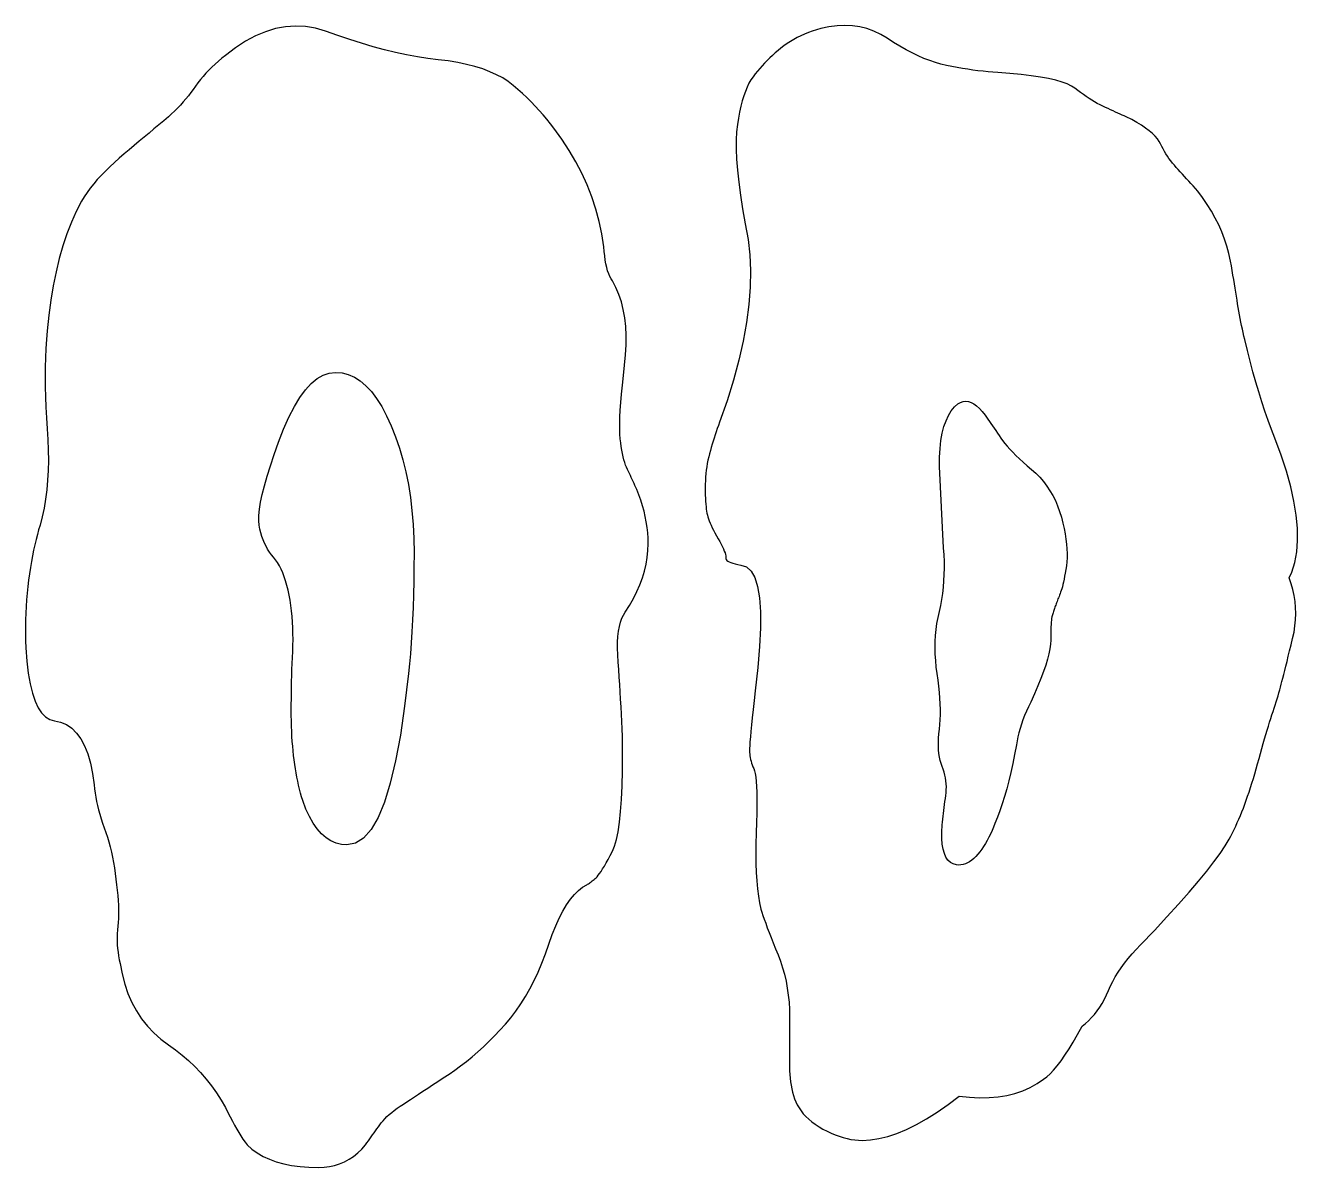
# Model space of a CAD drawing. Header units: millimetres. Extents: x 5 to 295, y 5 to 132.
# Drawn here: x 186.6 to 241.3, y 73.8 to 122.9 of the extents above; entities that cross this region are included whole.
import ezdxf

# ---------------------------------------------------------------- set-up
doc = ezdxf.new("R2010")
doc.units = ezdxf.units.MM

msp = doc.modelspace()

# ---------------------------------------------------------------- linework, layer by layer
at = {"layer": 'Schnitt'}
for points in [[(190.409, 117.021), (190.21, 116.836), (190.021, 116.652), (189.842, 116.467), (189.674, 116.283), (189.517, 116.099), (189.37, 115.914), (189.233, 115.73), (189.107, 115.546), (188.991, 115.361), (188.766, 114.918), (188.558, 114.449), (188.368, 113.955), (188.194, 113.434), (188.038, 112.888), (187.899, 112.316), (187.778, 111.718), (187.673, 111.094), (187.586, 110.444), (187.516, 109.769), (187.483, 109.395), (187.457, 109.011), (187.438, 108.616), (187.427, 108.211), (187.424, 107.795), (187.427, 107.369), (187.438, 106.932), (187.457, 106.485), (187.483, 106.027), (187.516, 105.559), (187.546, 105.092), (187.563, 104.636), (187.566, 104.192), (187.555, 103.76), (187.531, 103.339), (187.494, 102.93), (187.443, 102.533), (187.378, 102.147), (187.3, 101.774), (187.209, 101.411), (187.148, 101.211), (187.091, 101.002), (187.035, 100.785), (186.982, 100.561), (186.932, 100.328), (186.884, 100.088), (186.839, 99.839), (186.796, 99.582), (186.755, 99.318), (186.717, 99.045), (186.682, 98.767), (186.653, 98.486), (186.628, 98.202), (186.609, 97.915), (186.594, 97.624), (186.584, 97.331), (186.579, 97.034), (186.579, 96.735), (186.584, 96.432), (186.594, 96.126), (186.639, 95.553), (186.702, 95.037), (186.782, 94.579), (186.879, 94.179), (186.993, 93.837), (187.125, 93.553), (187.274, 93.326), (187.44, 93.157), (187.623, 93.046), (187.823, 92.992), (188.095, 92.931), (188.344, 92.822), (188.572, 92.666), (188.777, 92.461), (188.96, 92.209), (189.121, 91.908), (189.26, 91.56), (189.377, 91.163), (189.471, 90.719), (189.544, 90.227), (189.559, 90.053), (189.581, 89.878), (189.608, 89.699), (189.642, 89.519), (189.682, 89.336), (189.728, 89.15), (189.78, 88.962), (189.839, 88.771), (189.903, 88.578), (189.974, 88.383), (190.045, 88.184), (190.112, 87.98), (190.173, 87.771), (190.23, 87.557), (190.281, 87.338), (190.328, 87.115), (190.37, 86.886), (190.407, 86.652), (190.439, 86.414), (190.466, 86.171), (190.5, 85.929), (190.528, 85.696), (190.551, 85.472), (190.569, 85.256), (190.581, 85.049), (190.587, 84.851), (190.588, 84.661), (190.584, 84.479), (190.573, 84.307), (190.558, 84.143), (190.542, 83.983), (190.532, 83.823), (190.527, 83.663), (190.528, 83.504), (190.535, 83.344), (190.547, 83.184), (190.564, 83.024), (190.587, 82.864), (190.616, 82.705), (190.65, 82.545), (190.737, 82.09), (190.852, 81.657), (190.993, 81.249), (191.161, 80.864), (191.357, 80.502), (191.579, 80.163), (191.829, 79.848), (192.105, 79.556), (192.409, 79.287), (192.739, 79.042), (193.041, 78.827), (193.329, 78.6), (193.606, 78.36), (193.87, 78.108), (194.122, 77.844), (194.362, 77.567), (194.589, 77.278), (194.804, 76.977), (195.007, 76.664), (195.198, 76.338), (195.295, 76.134), (195.392, 75.94), (195.487, 75.755), (195.581, 75.581), (195.674, 75.416), (195.765, 75.261), (195.856, 75.116), (195.945, 74.981), (196.033, 74.856), (196.119, 74.74), (196.327, 74.553), (196.557, 74.386), (196.809, 74.239), (197.083, 74.111), (197.379, 74.003), (197.697, 73.914), (198.038, 73.845), (198.401, 73.796), (198.785, 73.767), (199.192, 73.757), (199.434, 73.767), (199.666, 73.796), (199.891, 73.845), (200.106, 73.914), (200.314, 74.003), (200.512, 74.111), (200.702, 74.239), (200.883, 74.386), (201.056, 74.553), (201.22, 74.74), (201.281, 74.826), (201.343, 74.912), (201.404, 74.998), (201.466, 75.084), (201.527, 75.17), (201.589, 75.256), (201.65, 75.342), (201.712, 75.429), (201.773, 75.515), (201.835, 75.601), (201.9, 75.687), (201.973, 75.774), (202.055, 75.861), (202.144, 75.95), (202.242, 76.038), (202.347, 76.128), (202.46, 76.218), (202.582, 76.309), (202.711, 76.4), (202.849, 76.492), (202.995, 76.588), (203.153, 76.691), (203.322, 76.801), (203.502, 76.919), (203.694, 77.045), (203.896, 77.177), (204.109, 77.318), (204.333, 77.465), (204.569, 77.62), (204.815, 77.782), (205.066, 77.953), (205.315, 78.134), (205.563, 78.324), (205.808, 78.525), (206.052, 78.735), (206.294, 78.955), (206.534, 79.185), (206.772, 79.424), (207.008, 79.674), (207.243, 79.933), (207.471, 80.205), (207.691, 80.494), (207.902, 80.798), (208.103, 81.118), (208.295, 81.454), (208.478, 81.806), (208.651, 82.174), (208.816, 82.558), (208.971, 82.958), (209.117, 83.375), (209.26, 83.782), (209.408, 84.155), (209.56, 84.495), (209.717, 84.8), (209.877, 85.072), (210.042, 85.31), (210.212, 85.515), (210.385, 85.685), (210.563, 85.822), (210.745, 85.925), (210.783, 85.95), (210.82, 85.976), (210.859, 86.004), (210.898, 86.033), (210.937, 86.063), (210.978, 86.094), (211.019, 86.127), (211.06, 86.161), (211.102, 86.196), (211.145, 86.232), (211.191, 86.277), (211.242, 86.337), (211.299, 86.412), (211.361, 86.503), (211.429, 86.609), (211.503, 86.73), (211.581, 86.867), (211.666, 87.019), (211.756, 87.186), (211.852, 87.369), (211.944, 87.59), (212.026, 87.872), (212.097, 88.214), (212.156, 88.618), (212.205, 89.082), (212.242, 89.607), (212.269, 90.193), (212.284, 90.84), (212.289, 91.548), (212.282, 92.316), (212.269, 92.636), (212.255, 92.955), (212.239, 93.275), (212.223, 93.594), (212.205, 93.914), (212.186, 94.233), (212.166, 94.553), (212.144, 94.873), (212.121, 95.192), (212.097, 95.512), (212.078, 95.821), (212.07, 96.109), (212.073, 96.376), (212.088, 96.623), (212.113, 96.848), (212.149, 97.053), (212.196, 97.237), (212.255, 97.4), (212.324, 97.541), (212.405, 97.663), (212.591, 97.958), (212.759, 98.253), (212.906, 98.547), (213.034, 98.842), (213.142, 99.137), (213.231, 99.432), (213.299, 99.727), (213.349, 100.022), (213.378, 100.317), (213.388, 100.612), (213.383, 100.846), (213.368, 101.079), (213.344, 101.313), (213.309, 101.546), (213.265, 101.78), (213.211, 102.013), (213.147, 102.247), (213.073, 102.481), (212.99, 102.714), (212.896, 102.948), (212.859, 103.034), (212.821, 103.12), (212.783, 103.206), (212.744, 103.292), (212.704, 103.378), (212.664, 103.464), (212.623, 103.55), (212.582, 103.636), (212.54, 103.722), (212.497, 103.808), (212.455, 103.899), (212.416, 103.998), (212.379, 104.108), (212.344, 104.226), (212.312, 104.353), (212.283, 104.49), (212.256, 104.636), (212.231, 104.791), (212.209, 104.956), (212.19, 105.129), (212.175, 105.321), (212.167, 105.541), (212.167, 105.788), (212.175, 106.063), (212.19, 106.366), (212.212, 106.696), (212.241, 107.054), (212.278, 107.44), (212.322, 107.853), (212.374, 108.294), (212.418, 108.74), (212.442, 109.167), (212.443, 109.575), (212.423, 109.966), (212.382, 110.337), (212.319, 110.691), (212.234, 111.026), (212.128, 111.342), (212.001, 111.64), (211.852, 111.92), (211.793, 112.012), (211.738, 112.117), (211.689, 112.233), (211.645, 112.362), (211.606, 112.504), (211.571, 112.657), (211.542, 112.823), (211.517, 113.001), (211.498, 113.192), (211.483, 113.395), (211.395, 113.944), (211.279, 114.484), (211.134, 115.015), (210.962, 115.538), (210.761, 116.053), (210.532, 116.558), (210.274, 117.056), (209.988, 117.544), (209.674, 118.024), (209.332, 118.495), (209.182, 118.691), (209.026, 118.884), (208.865, 119.074), (208.698, 119.262), (208.525, 119.448), (208.347, 119.631), (208.164, 119.812), (207.975, 119.99), (207.781, 120.166), (207.581, 120.339), (207.366, 120.505), (207.127, 120.659), (206.864, 120.8), (206.578, 120.929), (206.267, 121.046), (205.932, 121.15), (205.574, 121.242), (205.191, 121.322), (204.785, 121.39), (204.354, 121.445), (203.907, 121.502), (203.452, 121.573), (202.988, 121.659), (202.515, 121.76), (202.034, 121.875), (201.545, 122.006), (201.046, 122.151), (200.539, 122.311), (200.024, 122.485), (199.499, 122.674), (199.069, 122.797), (198.639, 122.869), (198.209, 122.89), (197.779, 122.861), (197.348, 122.782), (196.918, 122.652), (196.488, 122.472), (196.058, 122.242), (195.628, 121.961), (195.198, 121.63), (195.041, 121.506), (194.89, 121.38), (194.746, 121.253), (194.608, 121.123), (194.475, 120.992), (194.349, 120.859), (194.23, 120.724), (194.116, 120.587), (194.008, 120.449), (193.907, 120.308), (193.807, 120.168), (193.703, 120.029), (193.595, 119.893), (193.484, 119.758), (193.369, 119.625), (193.251, 119.493), (193.128, 119.364), (193.002, 119.237), (192.873, 119.111), (192.739, 118.987), (192.53, 118.814), (192.32, 118.64), (192.11, 118.465), (191.899, 118.289), (191.687, 118.111), (191.475, 117.933), (191.262, 117.752), (191.048, 117.571), (190.834, 117.389), (190.619, 117.205)], [(229.833, 77.203), (230.131, 77.372), (230.411, 77.567), (230.549, 77.667), (230.693, 77.796), (230.844, 77.952), (231.001, 78.137), (231.163, 78.351), (231.332, 78.592), (231.508, 78.862), (231.689, 79.16), (231.876, 79.486), (232.07, 79.841), (232.214, 79.956), (232.351, 80.079), (232.482, 80.211), (232.606, 80.352), (232.723, 80.502), (232.833, 80.659), (232.937, 80.826), (233.034, 81.001), (233.124, 81.185), (233.207, 81.377), (233.293, 81.574), (233.39, 81.771), (233.499, 81.967), (233.62, 82.164), (233.752, 82.361), (233.896, 82.557), (234.052, 82.754), (234.22, 82.95), (234.399, 83.147), (234.59, 83.344), (235.181, 83.964), (235.725, 84.548), (236.223, 85.095), (236.674, 85.605), (237.078, 86.078), (237.436, 86.515), (237.747, 86.914), (238.011, 87.277), (238.229, 87.603), (238.4, 87.891), (238.473, 88.028), (238.545, 88.168), (238.615, 88.311), (238.685, 88.457), (238.753, 88.606), (238.82, 88.758), (238.886, 88.913), (238.95, 89.071), (239.014, 89.233), (239.076, 89.397), (239.137, 89.566), (239.199, 89.741), (239.26, 89.922), (239.321, 90.11), (239.383, 90.303), (239.444, 90.503), (239.506, 90.709), (239.567, 90.921), (239.629, 91.139), (239.69, 91.364), (239.751, 91.587), (239.811, 91.802), (239.869, 92.01), (239.926, 92.209), (239.982, 92.401), (240.037, 92.584), (240.09, 92.759), (240.143, 92.927), (240.194, 93.086), (240.243, 93.238), (240.292, 93.384), (240.338, 93.527), (240.382, 93.667), (240.425, 93.803), (240.466, 93.937), (240.505, 94.067), (240.542, 94.195), (240.578, 94.319), (240.611, 94.441), (240.643, 94.559), (240.675, 94.684), (240.712, 94.825), (240.752, 94.981), (240.795, 95.154), (240.842, 95.343), (240.893, 95.547), (240.948, 95.768), (241.007, 96.005), (241.069, 96.257), (241.134, 96.526), (241.194, 96.801), (241.236, 97.073), (241.263, 97.341), (241.272, 97.607), (241.265, 97.87), (241.241, 98.13), (241.201, 98.386), (241.144, 98.64), (241.071, 98.89), (240.981, 99.137), (241.104, 99.383), (241.229, 99.806), (241.31, 100.263), (241.347, 100.755), (241.34, 101.281), (241.288, 101.841), (241.192, 102.436), (241.052, 103.066), (240.868, 103.729), (240.639, 104.427), (240.366, 105.16), (240.221, 105.534), (240.079, 105.92), (239.94, 106.316), (239.806, 106.723), (239.675, 107.142), (239.548, 107.571), (239.424, 108.012), (239.304, 108.464), (239.188, 108.926), (239.076, 109.4), (239.039, 109.548), (239.004, 109.698), (238.971, 109.848), (238.938, 110), (238.907, 110.153), (238.877, 110.307), (238.848, 110.463), (238.82, 110.62), (238.794, 110.777), (238.768, 110.937), (238.743, 111.099), (238.717, 111.266), (238.689, 111.438), (238.66, 111.615), (238.63, 111.797), (238.599, 111.984), (238.566, 112.176), (238.532, 112.372), (238.497, 112.574), (238.461, 112.78), (238.392, 113.098), (238.306, 113.412), (238.205, 113.722), (238.087, 114.029), (237.954, 114.332), (237.805, 114.631), (237.639, 114.927), (237.458, 115.219), (237.261, 115.507), (237.048, 115.791), (236.95, 115.901), (236.853, 116.009), (236.758, 116.115), (236.664, 116.219), (236.571, 116.322), (236.48, 116.422), (236.39, 116.521), (236.3, 116.617), (236.213, 116.712), (236.126, 116.805), (236.042, 116.899), (235.961, 116.994), (235.884, 117.09), (235.811, 117.189), (235.742, 117.289), (235.676, 117.392), (235.614, 117.496), (235.556, 117.602), (235.501, 117.71), (235.45, 117.819), (235.391, 117.931), (235.312, 118.043), (235.214, 118.157), (235.096, 118.272), (234.958, 118.388), (234.801, 118.505), (234.624, 118.624), (234.427, 118.744), (234.211, 118.865), (233.975, 118.987), (233.887, 119.025), (233.797, 119.065), (233.703, 119.106), (233.606, 119.149), (233.506, 119.194), (233.403, 119.241), (233.297, 119.29), (233.188, 119.341), (233.076, 119.394), (232.961, 119.448), (232.844, 119.505), (232.726, 119.567), (232.608, 119.633), (232.489, 119.704), (232.37, 119.778), (232.249, 119.857), (232.129, 119.941), (232.007, 120.028), (231.885, 120.12), (231.763, 120.216), (231.619, 120.311), (231.433, 120.401), (231.206, 120.483), (230.937, 120.56), (230.626, 120.631), (230.273, 120.695), (229.878, 120.754), (229.442, 120.806), (228.964, 120.852), (228.444, 120.892), (228.234, 120.906), (228.021, 120.924), (227.806, 120.946), (227.589, 120.971), (227.369, 121), (227.146, 121.032), (226.921, 121.069), (226.694, 121.108), (226.464, 121.152), (226.232, 121.199), (225.996, 121.255), (225.756, 121.325), (225.512, 121.408), (225.263, 121.504), (225.01, 121.614), (224.753, 121.738), (224.492, 121.875), (224.226, 122.025), (223.956, 122.189), (223.681, 122.367), (223.4, 122.536), (223.11, 122.674), (222.81, 122.782), (222.502, 122.859), (222.184, 122.905), (221.856, 122.92), (221.52, 122.905), (221.174, 122.859), (220.819, 122.782), (220.455, 122.674), (220.286, 122.611), (220.121, 122.543), (219.961, 122.471), (219.806, 122.394), (219.656, 122.313), (219.511, 122.228), (219.371, 122.139), (219.236, 122.045), (219.106, 121.947), (218.98, 121.845), (218.859, 121.739), (218.741, 121.632), (218.625, 121.523), (218.513, 121.412), (218.404, 121.299), (218.298, 121.185), (218.195, 121.068), (218.095, 120.95), (217.998, 120.83), (217.905, 120.708), (217.815, 120.577), (217.73, 120.429), (217.65, 120.264), (217.575, 120.083), (217.505, 119.886), (217.44, 119.672), (217.38, 119.441), (217.325, 119.194), (217.274, 118.93), (217.229, 118.649), (217.195, 118.34), (217.178, 117.989), (217.18, 117.597), (217.199, 117.164), (217.236, 116.69), (217.291, 116.175), (217.364, 115.618), (217.455, 115.021), (217.563, 114.382), (217.69, 113.702), (217.766, 113.048), (217.798, 112.365), (217.786, 111.652), (217.729, 110.91), (217.628, 110.138), (217.483, 109.336), (217.294, 108.505), (217.06, 107.645), (216.783, 106.755), (216.461, 105.836), (216.412, 105.701), (216.365, 105.566), (216.319, 105.43), (216.274, 105.295), (216.23, 105.16), (216.188, 105.025), (216.147, 104.89), (216.107, 104.754), (216.068, 104.619), (216.03, 104.484), (215.995, 104.348), (215.964, 104.209), (215.936, 104.067), (215.912, 103.923), (215.892, 103.777), (215.876, 103.629), (215.863, 103.477), (215.853, 103.324), (215.848, 103.168), (215.846, 103.009), (215.847, 102.854), (215.85, 102.707), (215.854, 102.568), (215.861, 102.439), (215.869, 102.318), (215.879, 102.205), (215.891, 102.101), (215.905, 102.006), (215.921, 101.919), (215.938, 101.841), (215.959, 101.765), (215.986, 101.683), (216.018, 101.595), (216.056, 101.502), (216.1, 101.404), (216.148, 101.299), (216.203, 101.19), (216.263, 101.074), (216.328, 100.954), (216.399, 100.827), (216.469, 100.703), (216.531, 100.588), (216.584, 100.482), (216.63, 100.385), (216.668, 100.297), (216.698, 100.219), (216.72, 100.15), (216.733, 100.09), (216.739, 100.039), (216.737, 99.998), (216.738, 99.962), (216.753, 99.927), (216.782, 99.893), (216.826, 99.86), (216.883, 99.829), (216.955, 99.799), (217.04, 99.77), (217.14, 99.742), (217.254, 99.716), (217.382, 99.691), (217.621, 99.614), (217.82, 99.435), (217.98, 99.152), (218.1, 98.766), (218.181, 98.277), (218.223, 97.685), (218.226, 96.989), (218.189, 96.19), (218.112, 95.288), (217.997, 94.283), (217.95, 93.859), (217.908, 93.471), (217.872, 93.121), (217.84, 92.808), (217.813, 92.531), (217.79, 92.291), (217.773, 92.089), (217.761, 91.923), (217.754, 91.794), (217.751, 91.702), (217.753, 91.627), (217.759, 91.553), (217.768, 91.478), (217.781, 91.402), (217.797, 91.325), (217.818, 91.248), (217.841, 91.17), (217.869, 91.092), (217.9, 91.013), (217.936, 90.933), (217.97, 90.838), (217.999, 90.713), (218.024, 90.558), (218.044, 90.373), (218.058, 90.157), (218.068, 89.912), (218.073, 89.636), (218.073, 89.331), (218.068, 88.995), (218.058, 88.629), (218.038, 88.149), (218.026, 87.692), (218.023, 87.259), (218.029, 86.849), (218.043, 86.463), (218.066, 86.099), (218.097, 85.76), (218.137, 85.443), (218.186, 85.15), (218.243, 84.88), (218.283, 84.75), (218.331, 84.605), (218.387, 84.445), (218.449, 84.271), (218.519, 84.081), (218.597, 83.877), (218.682, 83.658), (218.774, 83.425), (218.873, 83.177), (218.98, 82.914), (219.085, 82.64), (219.177, 82.361), (219.257, 82.075), (219.324, 81.783), (219.38, 81.485), (219.423, 81.181), (219.453, 80.87), (219.472, 80.554), (219.478, 80.231), (219.472, 79.902), (219.472, 79.707), (219.472, 79.515), (219.472, 79.326), (219.472, 79.14), (219.472, 78.958), (219.472, 78.778), (219.472, 78.601), (219.472, 78.427), (219.472, 78.257), (219.472, 78.089), (219.475, 77.925), (219.483, 77.764), (219.497, 77.606), (219.516, 77.45), (219.541, 77.298), (219.571, 77.149), (219.607, 77.003), (219.649, 76.86), (219.696, 76.721), (219.748, 76.584), (219.81, 76.45), (219.884, 76.321), (219.97, 76.195), (220.068, 76.073), (220.179, 75.954), (220.301, 75.839), (220.437, 75.728), (220.584, 75.62), (220.744, 75.516), (220.916, 75.416), (221.093, 75.323), (221.269, 75.239), (221.442, 75.165), (221.614, 75.102), (221.784, 75.047), (221.952, 75.003), (222.118, 74.969), (222.283, 74.944), (222.445, 74.93), (222.606, 74.925), (222.958, 74.944), (223.324, 75.001), (223.705, 75.096), (224.101, 75.229), (224.511, 75.401), (224.936, 75.61), (225.376, 75.858), (225.831, 76.144), (226.301, 76.468), (226.785, 76.83), (227.23, 76.782), (227.658, 76.761), (228.066, 76.767), (228.456, 76.8), (228.828, 76.86), (229.182, 76.948), (229.517, 77.062)], [(198.124, 91.495), (198.103, 91.693), (198.085, 91.896), (198.069, 92.103), (198.055, 92.316), (198.044, 92.534), (198.035, 92.756), (198.029, 92.983), (198.026, 93.216), (198.024, 93.453), (198.025, 93.694), (198.027, 93.937), (198.03, 94.183), (198.034, 94.431), (198.04, 94.682), (198.047, 94.935), (198.055, 95.191), (198.064, 95.449), (198.074, 95.71), (198.086, 95.973), (198.095, 96.235), (198.099, 96.492), (198.098, 96.746), (198.091, 96.995), (198.078, 97.24), (198.06, 97.481), (198.036, 97.717), (198.007, 97.949), (197.972, 98.177), (197.932, 98.4), (197.887, 98.615), (197.836, 98.819), (197.781, 99.011), (197.721, 99.192), (197.656, 99.36), (197.586, 99.517), (197.511, 99.663), (197.431, 99.796), (197.346, 99.918), (197.256, 100.029), (197.167, 100.136), (197.084, 100.251), (197.007, 100.372), (196.937, 100.5), (196.872, 100.635), (196.814, 100.777), (196.762, 100.925), (196.715, 101.081), (196.676, 101.243), (196.642, 101.411), (196.622, 101.602), (196.626, 101.829), (196.652, 102.093), (196.701, 102.395), (196.772, 102.733), (196.867, 103.107), (196.984, 103.519), (197.124, 103.968), (197.286, 104.453), (197.471, 104.976), (197.695, 105.548), (197.924, 106.06), (198.157, 106.511), (198.396, 106.903), (198.639, 107.234), (198.887, 107.505), (199.14, 107.716), (199.399, 107.866), (199.662, 107.957), (199.929, 107.987), (200.208, 107.964), (200.478, 107.895), (200.739, 107.779), (200.991, 107.618), (201.235, 107.411), (201.471, 107.157), (201.698, 106.858), (201.916, 106.512), (202.125, 106.12), (202.326, 105.682), (202.513, 105.213), (202.68, 104.726), (202.828, 104.222), (202.955, 103.701), (203.064, 103.163), (203.152, 102.607), (203.221, 102.034), (203.27, 101.444), (203.3, 100.837), (203.309, 100.213), (203.307, 99.591), (203.3, 98.992), (203.287, 98.416), (203.27, 97.863), (203.248, 97.332), (203.221, 96.824), (203.189, 96.339), (203.152, 95.877), (203.11, 95.437), (203.064, 95.02), (202.904, 93.619), (202.722, 92.365), (202.516, 91.259), (202.287, 90.3), (202.034, 89.489), (201.758, 88.825), (201.459, 88.309), (201.136, 87.941), (200.79, 87.719), (200.421, 87.646), (200.181, 87.665), (199.952, 87.722), (199.733, 87.817), (199.526, 87.95), (199.33, 88.122), (199.145, 88.331), (198.971, 88.579), (198.809, 88.865), (198.657, 89.189), (198.516, 89.551), (198.468, 89.712), (198.423, 89.876), (198.38, 90.044), (198.339, 90.214), (198.301, 90.388), (198.265, 90.565), (198.232, 90.744), (198.201, 90.927), (198.173, 91.113), (198.147, 91.302)], [(226.436, 106.33), (226.572, 106.497), (226.723, 106.635), (226.835, 106.696), (226.947, 106.733), (227.061, 106.745), (227.176, 106.733), (227.292, 106.696), (227.409, 106.635), (227.528, 106.549), (227.648, 106.438), (227.769, 106.303), (227.891, 106.143), (227.953, 106.056), (228.016, 105.966), (228.081, 105.874), (228.147, 105.779), (228.214, 105.682), (228.282, 105.583), (228.351, 105.481), (228.422, 105.376), (228.494, 105.269), (228.567, 105.16), (228.647, 105.047), (228.738, 104.929), (228.841, 104.806), (228.955, 104.678), (229.082, 104.545), (229.22, 104.408), (229.369, 104.265), (229.531, 104.118), (229.704, 103.965), (229.888, 103.808), (230.073, 103.644), (230.245, 103.47), (230.405, 103.287), (230.552, 103.095), (230.687, 102.894), (230.81, 102.683), (230.921, 102.464), (231.019, 102.235), (231.105, 101.997), (231.179, 101.749), (231.242, 101.502), (231.296, 101.263), (231.34, 101.032), (231.375, 100.81), (231.402, 100.597), (231.419, 100.392), (231.426, 100.196), (231.425, 100.009), (231.414, 99.83), (231.394, 99.66), (231.369, 99.499), (231.345, 99.349), (231.32, 99.209), (231.296, 99.08), (231.271, 98.961), (231.246, 98.852), (231.222, 98.754), (231.197, 98.667), (231.173, 98.59), (231.148, 98.523), (231.124, 98.462), (231.1, 98.402), (231.077, 98.344), (231.055, 98.287), (231.033, 98.231), (231.012, 98.176), (230.991, 98.123), (230.971, 98.071), (230.952, 98.02), (230.933, 97.97), (230.915, 97.921), (230.897, 97.873), (230.88, 97.825), (230.864, 97.778), (230.849, 97.732), (230.833, 97.686), (230.819, 97.641), (230.805, 97.596), (230.792, 97.552), (230.779, 97.509), (230.768, 97.46), (230.757, 97.398), (230.748, 97.325), (230.74, 97.239), (230.733, 97.14), (230.728, 97.03), (230.723, 96.907), (230.72, 96.771), (230.719, 96.624), (230.718, 96.464), (230.709, 96.288), (230.684, 96.092), (230.64, 95.875), (230.58, 95.638), (230.503, 95.381), (230.408, 95.104), (230.296, 94.806), (230.167, 94.488), (230.021, 94.15), (229.858, 93.791), (229.763, 93.596), (229.676, 93.403), (229.596, 93.212), (229.523, 93.024), (229.458, 92.838), (229.4, 92.655), (229.35, 92.475), (229.307, 92.296), (229.271, 92.121), (229.243, 91.947), (229.167, 91.537), (229.088, 91.144), (229.005, 90.766), (228.919, 90.404), (228.828, 90.058), (228.734, 89.728), (228.636, 89.414), (228.535, 89.116), (228.43, 88.833), (228.321, 88.567), (228.259, 88.41), (228.193, 88.259), (228.126, 88.113), (228.056, 87.972), (227.983, 87.838), (227.908, 87.708), (227.831, 87.584), (227.751, 87.466), (227.669, 87.353), (227.584, 87.246), (227.497, 87.147), (227.409, 87.061), (227.32, 86.985), (227.23, 86.922), (227.138, 86.87), (227.045, 86.829), (226.951, 86.801), (226.856, 86.784), (226.76, 86.779), (226.662, 86.785), (226.523, 86.825), (226.401, 86.893), (226.297, 86.992), (226.21, 87.12), (226.14, 87.277), (226.087, 87.464), (226.051, 87.68), (226.033, 87.926), (226.031, 88.201), (226.047, 88.506), (226.06, 88.629), (226.073, 88.753), (226.087, 88.877), (226.102, 89.002), (226.117, 89.128), (226.132, 89.254), (226.149, 89.381), (226.165, 89.509), (226.183, 89.637), (226.201, 89.766), (226.216, 89.894), (226.224, 90.023), (226.226, 90.15), (226.221, 90.277), (226.209, 90.403), (226.19, 90.529), (226.164, 90.654), (226.132, 90.778), (226.093, 90.902), (226.047, 91.026), (226.002, 91.152), (225.964, 91.286), (225.933, 91.427), (225.91, 91.576), (225.894, 91.732), (225.885, 91.896), (225.884, 92.067), (225.89, 92.245), (225.904, 92.43), (225.925, 92.623), (225.946, 92.824), (225.96, 93.034), (225.968, 93.252), (225.969, 93.479), (225.963, 93.714), (225.95, 93.958), (225.931, 94.211), (225.905, 94.472), (225.872, 94.742), (225.832, 95.02), (225.795, 95.301), (225.767, 95.579), (225.75, 95.854), (225.744, 96.126), (225.748, 96.395), (225.762, 96.661), (225.787, 96.924), (225.823, 97.183), (225.868, 97.44), (225.925, 97.693), (225.982, 97.947), (226.03, 98.206), (226.07, 98.469), (226.102, 98.736), (226.124, 99.007), (226.138, 99.282), (226.144, 99.562), (226.141, 99.847), (226.129, 100.135), (226.109, 100.428), (225.925, 103.931), (225.933, 104.334), (225.956, 104.708), (225.996, 105.052), (226.052, 105.366), (226.124, 105.652), (226.212, 105.907), (226.316, 106.133)]]:
    msp.add_lwpolyline(points, close=True, dxfattribs=at)

doc.saveas('drawing.dxf')
